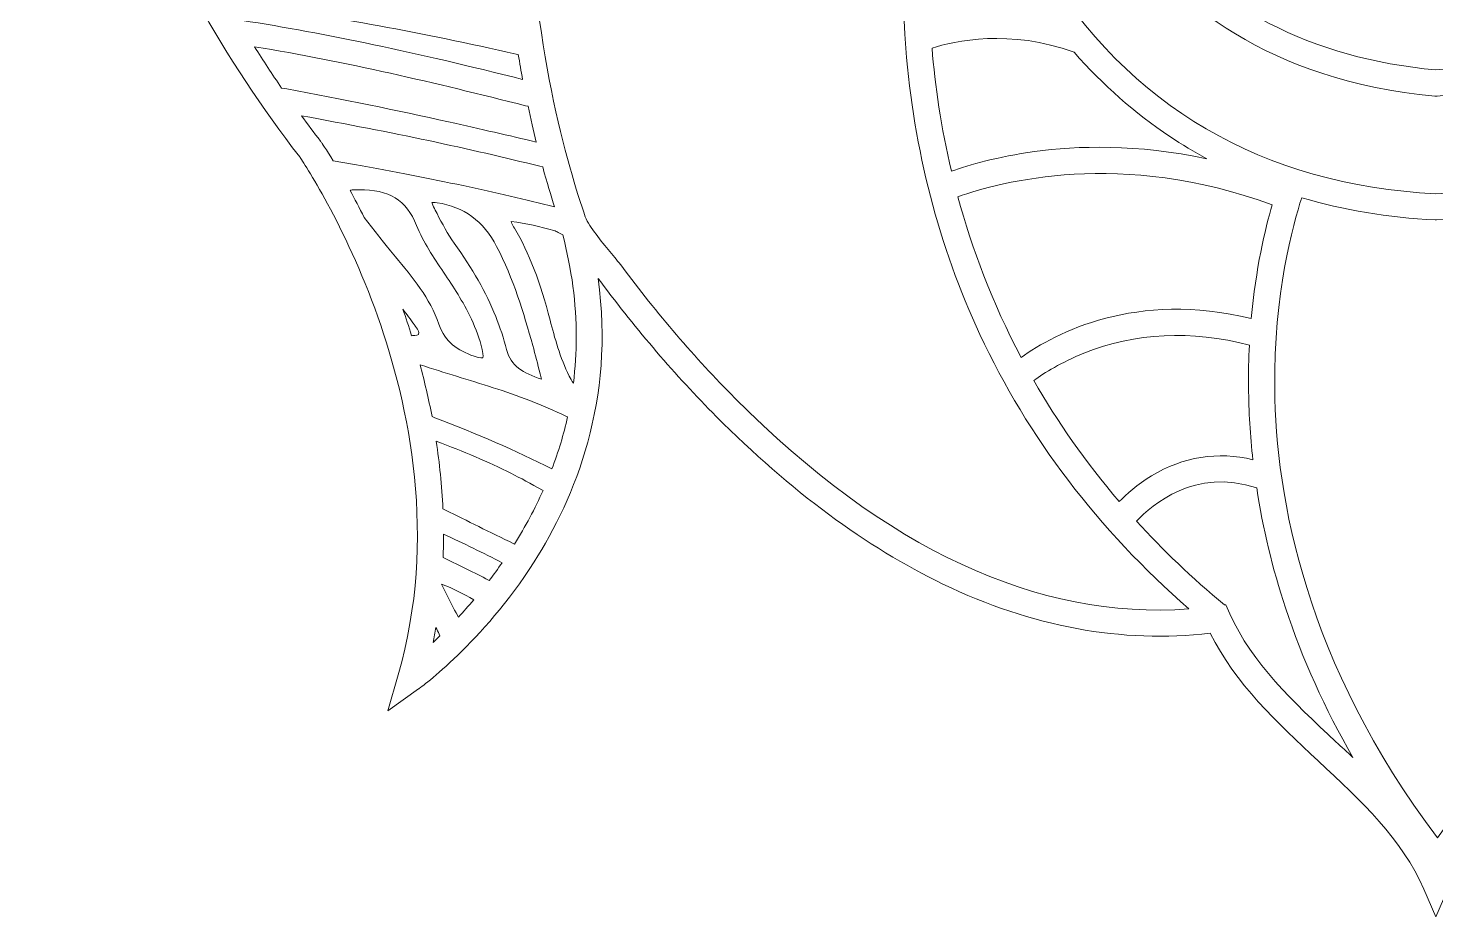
# Model space of a CAD drawing. Extents: x 126 to 2875, y -2951 to -49.
# Drawn here: x 648 to 1500, y -2951 to -2413 of the extents above; entities that cross this region are included whole.
import ezdxf

# ---------------------------------------------------------------- set-up
doc = ezdxf.new("R2010")
doc.units = 0
doc.header["$MEASUREMENT"] = 0
doc.layers.add('Layer 1', color=7, linetype='Continuous')

msp = doc.modelspace()

# ---------------------------------------------------------------- linework, layer by layer
at = {"layer": 'Layer 1', "lineweight": 0}
for points, knots in [([(2818.52, -1015.73), (2765.29, -1065.49), (2703.63, -1093.3), (2640.24, -1096.15), (2556.69, -1099.87), (2474.7, -1071.45), (2412.6, -1046.28), (2390.46, -1037.31), (2368.11, -1027.6), (2346.48, -1018.23), (2338.27, -1014.67), (2330.02, -1011.09), (2321.71, -1007.53), (2370.51, -1008.44), (2426.27, -1007.2), (2513.09, -924.65), (2568.78, -871.7), (2642.17, -798.11), (2625.81, -711.87), (2622.52, -694.49), (2611.09, -653.09), (2560.09, -612.54), (2565.36, -622.37), (2601.86, -692.87), (2569.54, -747.69), (2554.2, -773.71), (2526.78, -791.73), (2470.03, -803.98), (2455.63, -807.08), (2439.86, -809.44), (2422.81, -811.04), (2491.94, -734.79), (2533.75, -634.63), (2547.11, -513), (2561.91, -378.42), (2538.09, -252.24), (2515.5, -170.1), (2510.84, -153.21), (2505.7, -136.24), (2500.21, -119.65), (2496.11, -107.32), (2491.02, -97.85), (2485.03, -91.28), (2485.03, -91.28), (2489.08, -88.91), (2489.08, -88.91), (2488.22, -87.43), (2467.53, -52.75), (2420.58, -50.35), (2390.21, -48.79), (2356.11, -61.25), (2319.21, -87.4), (2293.72, -105.48), (2266.78, -130.21), (2238.64, -161.33), (2186.92, -191.97), (2146.46, -219.39), (2111.33, -247.55), (2059.02, -289.5), (2001.37, -329.63), (1934.36, -338.98), (1877.45, -346.93), (1826.29, -329.19), (1772.12, -310.4), (1744.15, -300.69), (1715.23, -290.66), (1685.52, -284.53), (1598.6, -266.59), (1534.9, -282.01), (1500.31, -329.06), (1465.72, -282.01), (1402.02, -266.61), (1315.1, -284.53), (1285.39, -290.66), (1256.47, -300.69), (1228.5, -310.4), (1174.33, -329.19), (1123.17, -346.93), (1066.26, -338.98), (999.25, -329.63), (941.6, -289.5), (889.29, -247.55), (854.16, -219.39), (813.72, -191.97), (761.98, -161.33), (733.84, -130.21), (706.9, -105.48), (681.41, -87.4), (644.51, -61.25), (610.42, -48.78), (580.04, -50.35), (533.09, -52.75), (512.4, -87.43), (511.54, -88.91), (511.54, -88.91), (515.6, -91.28), (515.6, -91.28), (509.6, -97.85), (504.51, -107.32), (500.43, -119.65), (494.91, -136.25), (489.76, -153.22), (485.12, -170.1), (462.53, -252.24), (438.71, -378.42), (453.51, -513), (466.87, -634.63), (508.68, -734.79), (577.81, -811.04), (560.76, -809.44), (544.99, -807.08), (530.59, -803.98), (473.84, -791.73), (446.42, -773.71), (431.08, -747.69), (398.76, -692.87), (435.26, -622.37), (440.53, -612.54), (389.53, -653.09), (378.1, -694.49), (374.81, -711.87), (358.45, -798.11), (431.84, -871.7), (487.53, -924.65), (574.36, -1007.2), (630.11, -1008.44), (678.91, -1007.53), (670.6, -1011.09), (662.35, -1014.67), (654.14, -1018.23), (632.51, -1027.6), (610.16, -1037.31), (588.02, -1046.28), (525.92, -1071.45), (443.9, -1099.88), (360.39, -1096.15), (296.99, -1093.3), (235.33, -1065.49), (182.1, -1015.73), (182.1, -1015.73), (125.87, -963.15), (125.87, -963.15), (125.87, -963.15), (170.22, -1026.07), (170.22, -1026.07), (219.77, -1096.34), (304.4, -1156.08), (385.84, -1178.26), (421.01, -1187.83), (457.96, -1193.28), (496.54, -1194.59), (485.65, -1205.66), (470.29, -1222.36), (453.05, -1244.47), (422.71, -1283.4), (380.73, -1347.02), (353.04, -1429.06), (321.9, -1521.35), (314.84, -1617.62), (332.07, -1715.18), (353.53, -1836.78), (412.97, -1960.62), (508.76, -2083.27), (508.76, -2083.27), (517.35, -2094.25), (517.35, -2094.25), (517.35, -2094.25), (522.39, -2081.24), (522.39, -2081.24), (522.59, -2080.7), (544.03, -2026.57), (607.28, -1966.45), (618.55, -1955.74), (631.63, -1944.41), (646.68, -1932.9), (644.92, -1962.85), (643.59, -2025.77), (654.99, -2105.75), (664.24, -2170.7), (680.05, -2233.27), (701.96, -2291.74), (729.36, -2364.83), (766.43, -2431.68), (812.16, -2490.44), (814.05, -2493.21), (839.63, -2531.25), (859.49, -2587.32), (878.32, -2640.42), (895.73, -2721.14), (871.87, -2804.06), (871.87, -2804.06), (865.62, -2825.84), (865.62, -2825.84), (865.62, -2825.84), (884.08, -2812.68), (884.08, -2812.68), (885.65, -2811.57), (922.92, -2784.71), (954.16, -2735.73), (978.8, -2697.08), (1003.28, -2637.97), (992.89, -2564.05), (993.48, -2564.79), (994.03, -2565.49), (994.54, -2566.17), (1016.21, -2595.31), (1039.76, -2622.73), (1064.5, -2647.63), (1109.21, -2692.65), (1155.37, -2726.78), (1201.72, -2749.11), (1255.68, -2775.1), (1310.13, -2785.14), (1363.64, -2778.93), (1378.87, -2809.5), (1404.34, -2833.21), (1429, -2856.2), (1455.2, -2880.59), (1479.94, -2903.62), (1493.04, -2933.91), (1493.04, -2933.91), (1500.31, -2950.67), (1500.31, -2950.67), (1500.31, -2950.67), (1507.58, -2933.91), (1507.58, -2933.91), (1520.68, -2903.62), (1545.42, -2880.59), (1571.62, -2856.2), (1596.29, -2833.21), (1621.76, -2809.5), (1636.98, -2778.93), (1690.49, -2785.14), (1744.94, -2775.1), (1798.9, -2749.11), (1845.25, -2726.78), (1891.43, -2692.65), (1936.12, -2647.63), (1960.86, -2622.73), (1984.41, -2595.33), (2006.08, -2566.18), (2006.59, -2565.5), (2007.14, -2564.79), (2007.73, -2564.05), (1997.35, -2637.97), (2021.82, -2697.08), (2046.46, -2735.73), (2077.7, -2784.71), (2114.98, -2811.57), (2116.54, -2812.68), (2116.54, -2812.68), (2135, -2825.84), (2135, -2825.84), (2135, -2825.84), (2128.75, -2804.06), (2128.75, -2804.06), (2104.89, -2721.14), (2122.3, -2640.42), (2141.13, -2587.32), (2161.01, -2531.22), (2186.59, -2493.18), (2188.46, -2490.44), (2234.19, -2431.68), (2271.26, -2364.83), (2298.65, -2291.74), (2320.57, -2233.27), (2336.38, -2170.7), (2345.63, -2105.75), (2357.03, -2025.77), (2355.7, -1962.85), (2353.94, -1932.9), (2368.99, -1944.41), (2382.07, -1955.74), (2393.34, -1966.45), (2456.59, -2026.57), (2478.03, -2080.7), (2478.23, -2081.24), (2478.23, -2081.24), (2483.25, -2094.29), (2483.25, -2094.29), (2483.25, -2094.29), (2491.86, -2083.27), (2491.86, -2083.27), (2587.65, -1960.62), (2647.09, -1836.78), (2668.55, -1715.18), (2685.78, -1617.62), (2678.72, -1521.35), (2647.58, -1429.06), (2619.89, -1347.02), (2577.91, -1283.4), (2547.57, -1244.47), (2530.33, -1222.36), (2514.97, -1205.66), (2504.08, -1194.59), (2542.66, -1193.28), (2579.61, -1187.83), (2614.78, -1178.26), (2696.22, -1156.08), (2780.85, -1096.34), (2830.4, -1026.07), (2830.4, -1026.07), (2874.75, -963.15), (2874.75, -963.15), (2874.75, -963.15), (2818.52, -1015.73), (2818.52, -1015.73)], [0, 0, 0, 0, 1, 1, 1, 2, 2, 2, 3, 3, 3, 4, 4, 4, 5, 5, 5, 6, 6, 6, 7, 7, 7, 8, 8, 8, 9, 9, 9, 10, 10, 10, 11, 11, 11, 12, 12, 12, 13, 13, 13, 14, 14, 14, 15, 15, 15, 16, 16, 16, 17, 17, 17, 18, 18, 18, 19, 19, 19, 20, 20, 20, 21, 21, 21, 22, 22, 22, 23, 23, 23, 24, 24, 24, 25, 25, 25, 26, 26, 26, 27, 27, 27, 28, 28, 28, 29, 29, 29, 30, 30, 30, 31, 31, 31, 32, 32, 32, 33, 33, 33, 34, 34, 34, 35, 35, 35, 36, 36, 36, 37, 37, 37, 38, 38, 38, 39, 39, 39, 40, 40, 40, 41, 41, 41, 42, 42, 42, 43, 43, 43, 44, 44, 44, 45, 45, 45, 46, 46, 46, 47, 47, 47, 48, 48, 48, 49, 49, 49, 50, 50, 50, 51, 51, 51, 52, 52, 52, 53, 53, 53, 54, 54, 54, 55, 55, 55, 56, 56, 56, 57, 57, 57, 58, 58, 58, 59, 59, 59, 60, 60, 60, 61, 61, 61, 62, 62, 62, 63, 63, 63, 64, 64, 64, 65, 65, 65, 66, 66, 66, 67, 67, 67, 68, 68, 68, 69, 69, 69, 70, 70, 70, 71, 71, 71, 72, 72, 72, 73, 73, 73, 74, 74, 74, 75, 75, 75, 76, 76, 76, 77, 77, 77, 78, 78, 78, 79, 79, 79, 80, 80, 80, 81, 81, 81, 82, 82, 82, 83, 83, 83, 84, 84, 84, 85, 85, 85, 86, 86, 86, 87, 87, 87, 88, 88, 88, 89, 89, 89, 90, 90, 90, 91, 91, 91, 92, 92, 92, 93, 93, 93, 94, 94, 94, 95, 95, 95, 96, 96, 96, 97, 97, 97, 98, 98, 98, 99, 99, 99, 100, 100, 100, 101, 101, 101, 102, 102, 102, 102]), ([(1075.74, -2636.48), (1051.51, -2612.1), (1028.46, -2585.26), (1007.23, -2556.72), (1005.16, -2553.95), (1002.69, -2550.99), (1000.08, -2547.85), (994.65, -2541.33), (988.03, -2533.42), (985.1, -2526.72), (966.27, -2471.55), (884.95, -2197.31), (1085.02, -2091.15), (1088.9, -2103.31), (1093.46, -2115.18), (1098.63, -2126.72), (1103.81, -2138.26), (1109.6, -2149.44), (1116, -2160.15), (1137.05, -2195.45), (1163.99, -2224.5), (1194.85, -2245.36), (1189.42, -2264.57), (1172.26, -2334.04), (1179.3, -2424.57), (1184.1, -2486.1), (1199.2, -2544.45), (1224.19, -2598.02), (1253.24, -2660.26), (1295.76, -2716.09), (1350.72, -2764.23), (1259.05, -2770.89), (1166.62, -2727.99), (1075.74, -2636.48)], [0, 0, 0, 0, 1, 1, 1, 2, 2, 2, 3, 3, 3, 4, 4, 4, 5, 5, 5, 6, 6, 6, 7, 7, 7, 8, 8, 8, 9, 9, 9, 10, 10, 10, 11, 11, 11, 11]), ([(1287.27, -2276.31), (1288.38, -2276.33), (1289.51, -2276.34), (1290.63, -2276.34), (1316.56, -2276.34), (1344.12, -2270.6), (1373.17, -2259.1), (1425.4, -2238.43), (1470.33, -2204.03), (1500.31, -2177.12), (1530.29, -2204.03), (1575.22, -2238.43), (1627.45, -2259.1), (1657.75, -2271.09), (1686.45, -2276.83), (1713.36, -2276.31), (1711.1, -2283.35), (1707.33, -2293.68), (1701.44, -2305.75), (1695.55, -2317.83), (1687.54, -2331.64), (1676.84, -2345.69), (1635.61, -2399.85), (1576.21, -2430.81), (1500.31, -2437.76), (1424.68, -2430.84), (1365.43, -2400.05), (1324.21, -2346.25), (1302.58, -2318.05), (1291.83, -2290.53), (1287.27, -2276.31)], [0, 0, 0, 0, 1, 1, 1, 2, 2, 2, 3, 3, 3, 4, 4, 4, 5, 5, 5, 6, 6, 6, 7, 7, 7, 8, 8, 8, 9, 9, 9, 10, 10, 10, 10]), ([(1261.06, -2372.95), (1232.74, -2326.71), (1219.92, -2280.76), (1214.78, -2257.39), (1215.58, -2257.84), (1216.39, -2258.26), (1217.21, -2258.69), (1233.93, -2267.37), (1251.67, -2272.84), (1270.35, -2275.12), (1273.9, -2287.85), (1284.88, -2320.76), (1311.18, -2355.29), (1341.55, -2395.16), (1398.89, -2444.6), (1499.6, -2453.59), (1499.6, -2453.59), (1500.31, -2453.65), (1500.31, -2453.65), (1500.31, -2453.65), (1501.02, -2453.59), (1501.02, -2453.59), (1601.73, -2444.6), (1659.07, -2395.16), (1689.44, -2355.29), (1715.74, -2320.76), (1726.72, -2287.85), (1730.27, -2275.12), (1739.61, -2273.98), (1748.71, -2272.05), (1757.57, -2269.3), (1766.44, -2266.58), (1775.07, -2263.03), (1783.42, -2258.69), (1784.25, -2258.26), (1785.05, -2257.84), (1785.86, -2257.39), (1783.31, -2269.01), (1778.85, -2286.25), (1771.5, -2306.34), (1764.16, -2326.43), (1753.93, -2349.38), (1739.86, -2372.46), (1686.44, -2460.03), (1605.85, -2507.25), (1500.31, -2512.82), (1394.98, -2507.27), (1314.49, -2460.2), (1261.06, -2372.95)], [0, 0, 0, 0, 1, 1, 1, 2, 2, 2, 3, 3, 3, 4, 4, 4, 5, 5, 5, 6, 6, 6, 7, 7, 7, 8, 8, 8, 9, 9, 9, 10, 10, 10, 11, 11, 11, 12, 12, 12, 13, 13, 13, 14, 14, 14, 15, 15, 15, 16, 16, 16, 16]), ([(774.77, -2407.4), (772.75, -2403.98), (770.77, -2400.56), (768.82, -2397.14), (774.33, -2397.79), (779.08, -2398.37), (783.59, -2398.97), (833.25, -2405.51), (885.5, -2415.07), (943.33, -2428.23), (943.33, -2428.23), (944.58, -2428.51), (944.58, -2428.51), (945.42, -2433.63), (946.29, -2438.64), (947.21, -2443.52), (882.38, -2427.2), (828.37, -2415.85), (777.39, -2407.81), (777.39, -2407.81), (774.77, -2407.4), (774.77, -2407.4)], [0, 0, 0, 0, 1, 1, 1, 2, 2, 2, 3, 3, 3, 4, 4, 4, 5, 5, 5, 6, 6, 6, 7, 7, 7, 7]), ([(1281.26, -2427.12), (1298.62, -2446.91), (1317.98, -2463.99), (1339.23, -2478.15), (1346.46, -2482.98), (1353.92, -2487.41), (1361.58, -2491.56), (1319.22, -2482.51), (1282.95, -2483.73), (1257.29, -2487.24), (1234.89, -2490.3), (1217.66, -2495.35), (1206.89, -2499.14), (1200.59, -2472.47), (1197, -2447.3), (1195.18, -2424.54), (1208.66, -2420.3), (1242.41, -2412.78), (1281.26, -2427.12)], [0, 0, 0, 0, 1, 1, 1, 2, 2, 2, 3, 3, 3, 4, 4, 4, 5, 5, 5, 6, 6, 6, 6]), ([(804.38, -2449.33), (804.38, -2449.33), (801.23, -2448.76), (801.23, -2448.76), (795.51, -2440.48), (790.03, -2432.14), (784.78, -2423.8), (840.26, -2432.71), (894.11, -2445.74), (948.98, -2459.44), (948.98, -2459.44), (950.47, -2459.81), (950.47, -2459.81), (952.1, -2467.45), (953.78, -2474.7), (955.47, -2481.49), (938.83, -2477.51), (922.16, -2473.71), (902.39, -2469.27), (870.84, -2462.2), (837.87, -2455.49), (804.38, -2449.33)], [0, 0, 0, 0, 1, 1, 1, 2, 2, 2, 3, 3, 3, 4, 4, 4, 5, 5, 5, 6, 6, 6, 7, 7, 7, 7]), ([(825.05, -2481.24), (825.05, -2481.24), (824.8, -2480.91), (824.8, -2480.91), (820.82, -2475.81), (816.98, -2470.7), (813.19, -2465.55), (868.93, -2475.69), (914.93, -2485.42), (957.67, -2496.14), (957.67, -2496.14), (959.38, -2496.56), (959.38, -2496.56), (961.93, -2505.92), (964.37, -2514.06), (966.49, -2520.77), (931.57, -2511.76), (894.11, -2503.85), (845.41, -2495.14), (845.41, -2495.14), (832.49, -2492.86), (832.49, -2492.86), (828.18, -2485.78), (825.4, -2481.75), (825.05, -2481.24)], [0, 0, 0, 0, 1, 1, 1, 2, 2, 2, 3, 3, 3, 4, 4, 4, 5, 5, 5, 6, 6, 6, 7, 7, 7, 8, 8, 8, 8]), ([(1388.52, -2588.42), (1318.65, -2571.2), (1269.8, -2597.18), (1249.09, -2611.88), (1231.55, -2578.67), (1219.27, -2545.78), (1210.82, -2514.61), (1236.3, -2505.49), (1309.78, -2485.77), (1401.14, -2519.52), (1396.82, -2534.35), (1391.26, -2558), (1388.52, -2588.42)], [0, 0, 0, 0, 1, 1, 1, 2, 2, 2, 3, 3, 3, 4, 4, 4, 4]), ([(866.3, -2546.27), (863.83, -2543.26), (861.84, -2540.78), (860.03, -2538.47), (860.03, -2538.47), (851.28, -2527.26), (851.28, -2527.26), (848.32, -2521.26), (845.45, -2515.78), (842.79, -2510.84), (842.79, -2510.84), (842.95, -2510.75), (842.95, -2510.75), (843.1, -2510.67), (843.98, -2510.27), (847.84, -2510.46), (847.84, -2510.46), (847.95, -2510.48), (847.95, -2510.48), (847.95, -2510.48), (848.05, -2510.46), (848.05, -2510.46), (866.3, -2510.13), (876.73, -2516.56), (882.94, -2531.94), (887.02, -2542.11), (893.29, -2551.38), (899.34, -2560.34), (902.3, -2564.71), (905.34, -2569.22), (908.06, -2573.73), (913.3, -2582.42), (919.71, -2594.08), (922.7, -2607.12), (923.6, -2611.08), (923.03, -2612.06), (923.05, -2612.06), (922.99, -2612.09), (921.89, -2612.58), (917.78, -2611.12), (907.73, -2607.56), (900.26, -2602.92), (896.46, -2591.8), (891.11, -2576.11), (880.45, -2563.3), (870.16, -2550.91), (868.87, -2549.37), (867.58, -2547.82), (866.3, -2546.27)], [0, 0, 0, 0, 1, 1, 1, 2, 2, 2, 3, 3, 3, 4, 4, 4, 5, 5, 5, 6, 6, 6, 7, 7, 7, 8, 8, 8, 9, 9, 9, 10, 10, 10, 11, 11, 11, 12, 12, 12, 13, 13, 13, 14, 14, 14, 15, 15, 15, 16, 16, 16, 16]), ([(1501.26, -2902.74), (1421.34, -2797), (1403.43, -2696.78), (1402.69, -2630.64), (1402.06, -2573.4), (1413.77, -2531.31), (1419.1, -2515.2), (1444.4, -2522.65), (1471.37, -2527.18), (1499.9, -2528.65), (1499.9, -2528.65), (1500.31, -2528.67), (1500.31, -2528.67), (1500.31, -2528.67), (1500.72, -2528.65), (1500.72, -2528.65), (1529.91, -2527.15), (1557.46, -2522.45), (1583.26, -2514.67), (1588.5, -2530.3), (1600.39, -2572.23), (1599.85, -2629.85), (1599.23, -2696.18), (1581.44, -2796.69), (1501.26, -2902.74)], [0, 0, 0, 0, 1, 1, 1, 2, 2, 2, 3, 3, 3, 4, 4, 4, 5, 5, 5, 6, 6, 6, 7, 7, 7, 8, 8, 8, 8]), ([(931.46, -2544.67), (941.63, -2564.17), (947.84, -2585.02), (953.32, -2604.7), (954.85, -2610.19), (956.29, -2615.81), (957.83, -2621.76), (958.11, -2622.88), (958.4, -2624.01), (958.7, -2625.16), (947.25, -2621.18), (940.05, -2617.11), (937.49, -2607.18), (935.75, -2600.42), (933.56, -2593.76), (930.89, -2587.13), (925.01, -2572.53), (916.78, -2558.06), (905.72, -2542.72), (901.74, -2537.22), (898.5, -2530.88), (895.36, -2524.76), (894.65, -2523.38), (893.94, -2521.99), (893.23, -2520.63), (892.55, -2519.33), (892.36, -2518.55), (892.29, -2518.17), (892.72, -2518.08), (893.64, -2517.98), (895.41, -2518.24), (911.62, -2520.63), (923.41, -2529.27), (931.46, -2544.67)], [0, 0, 0, 0, 1, 1, 1, 2, 2, 2, 3, 3, 3, 4, 4, 4, 5, 5, 5, 6, 6, 6, 7, 7, 7, 8, 8, 8, 9, 9, 9, 10, 10, 10, 11, 11, 11, 11]), ([(977.93, -2627.44), (977, -2626.07), (976.17, -2624.67), (975.43, -2623.19), (969.87, -2612.06), (966.53, -2599.87), (963.83, -2589.31), (958.02, -2566.52), (951.15, -2548.79), (942.22, -2533.53), (942.22, -2533.53), (941.76, -2532.78), (941.76, -2532.78), (941.08, -2531.63), (940.49, -2530.68), (940.24, -2529.55), (949.34, -2530.85), (957.88, -2532.67), (966.19, -2535.11), (967.14, -2535.39), (968.01, -2535.74), (968.77, -2536.15), (968.77, -2536.15), (971.47, -2537.64), (971.47, -2537.64), (976.97, -2558.57), (979.7, -2579.24), (979.7, -2599.58), (979.7, -2608.94), (979.09, -2618.22), (977.93, -2627.44)], [0, 0, 0, 0, 1, 1, 1, 2, 2, 2, 3, 3, 3, 4, 4, 4, 5, 5, 5, 6, 6, 6, 7, 7, 7, 8, 8, 8, 9, 9, 9, 10, 10, 10, 10]), ([(884.22, -2597.84), (884.09, -2598.18), (884.05, -2598.3), (881.86, -2598.52), (881.42, -2598.56), (880.96, -2598.6), (880.5, -2598.67), (880.5, -2598.67), (879.96, -2598.74), (879.96, -2598.74), (878.22, -2593.14), (876.43, -2587.76), (874.61, -2582.61), (876.97, -2585.81), (879.31, -2588.99), (881.67, -2592.19), (881.88, -2592.48), (882.12, -2592.78), (882.35, -2593.08), (884.25, -2595.56), (884.76, -2596.54), (884.22, -2597.84)], [0, 0, 0, 0, 1, 1, 1, 2, 2, 2, 3, 3, 3, 4, 4, 4, 5, 5, 5, 6, 6, 6, 7, 7, 7, 7]), ([(1386.86, -2630.01), (1386.99, -2644.63), (1387.9, -2659.26), (1389.53, -2673.86), (1368.32, -2668.68), (1347.22, -2671.99), (1328.08, -2683.62), (1319.46, -2688.86), (1312.89, -2694.78), (1308.58, -2699.23), (1287.96, -2675.11), (1270.89, -2650.48), (1256.82, -2625.92), (1263.23, -2621.27), (1273.49, -2614.8), (1287.12, -2609.35), (1318.36, -2596.86), (1352.08, -2595.26), (1387.4, -2604.49), (1386.99, -2612.61), (1386.76, -2621.11), (1386.86, -2630.01)], [0, 0, 0, 0, 1, 1, 1, 2, 2, 2, 3, 3, 3, 4, 4, 4, 5, 5, 5, 6, 6, 6, 7, 7, 7, 7]), ([(964.95, -2679.41), (942.84, -2668.25), (919.66, -2658.12), (894.1, -2648.45), (894.1, -2648.45), (892.31, -2647.77), (892.31, -2647.77), (890.22, -2636.83), (887.77, -2626.35), (885.11, -2616.43), (899.86, -2621), (914.61, -2625.61), (929.35, -2630.23), (944.1, -2634.87), (959.03, -2640.71), (973.71, -2647.6), (973.71, -2647.6), (974.4, -2647.91), (974.4, -2647.91), (972.04, -2658.52), (968.89, -2669.03), (964.95, -2679.41)], [0, 0, 0, 0, 1, 1, 1, 2, 2, 2, 3, 3, 3, 4, 4, 4, 5, 5, 5, 6, 6, 6, 7, 7, 7, 7]), ([(942.2, -2724.95), (942.2, -2724.95), (941.92, -2724.81), (941.92, -2724.81), (927.18, -2717.59), (913.63, -2710.9), (900.48, -2704.33), (900.48, -2704.33), (898.93, -2703.54), (898.93, -2703.54), (898.29, -2689.46), (896.87, -2675.8), (894.86, -2662.7), (911.51, -2668.84), (926.34, -2675.19), (940.15, -2682.07), (945.94, -2684.97), (952.03, -2688.21), (959.32, -2692.28), (959.32, -2692.28), (959.57, -2692.42), (959.57, -2692.42), (954.68, -2703.41), (948.88, -2714.25), (942.2, -2724.95)], [0, 0, 0, 0, 1, 1, 1, 2, 2, 2, 3, 3, 3, 4, 4, 4, 5, 5, 5, 6, 6, 6, 7, 7, 7, 8, 8, 8, 8]), ([(1439.79, -2844.61), (1413.71, -2820.33), (1389.08, -2797.38), (1375.57, -2767.12), (1375.57, -2767.12), (1373.15, -2761.7), (1373.15, -2761.7), (1373.15, -2761.7), (1372.28, -2761.82), (1372.28, -2761.82), (1352.48, -2745.38), (1334.83, -2728.39), (1319.08, -2711.1), (1328.32, -2701.13), (1354.49, -2678.43), (1391.81, -2690.97), (1395.53, -2715.39), (1401.34, -2739.64), (1409.24, -2763.56), (1419.44, -2794.45), (1433.11, -2824.76), (1450.11, -2854.27), (1446.68, -2851.02), (1443.23, -2847.81), (1439.79, -2844.61)], [0, 0, 0, 0, 1, 1, 1, 2, 2, 2, 3, 3, 3, 4, 4, 4, 5, 5, 5, 6, 6, 6, 7, 7, 7, 8, 8, 8, 8]), ([(926.96, -2746.99), (926.96, -2746.99), (926.47, -2746.74), (926.47, -2746.74), (917.87, -2742.26), (909.06, -2737.84), (900.24, -2733.6), (900.24, -2733.6), (899.02, -2733.03), (899.02, -2733.03), (899.21, -2728.28), (899.29, -2723.58), (899.29, -2718.91), (911.3, -2724.5), (923.26, -2730.31), (934.84, -2736.19), (932.23, -2739.95), (929.6, -2743.54), (926.96, -2746.99)], [0, 0, 0, 0, 1, 1, 1, 2, 2, 2, 3, 3, 3, 4, 4, 4, 5, 5, 5, 6, 6, 6, 6]), ([(908.27, -2769.18), (908.27, -2769.18), (906.86, -2766.51), (906.86, -2766.51), (904.64, -2762.31), (902.35, -2757.96), (900.3, -2753.7), (900.3, -2753.7), (898.13, -2749.19), (898.13, -2749.19), (905, -2751.93), (911.53, -2755.11), (917.56, -2758.69), (914.39, -2762.42), (911.27, -2765.92), (908.27, -2769.18)], [0, 0, 0, 0, 1, 1, 1, 2, 2, 2, 3, 3, 3, 4, 4, 4, 5, 5, 5, 5]), ([(892.93, -2784.55), (893.54, -2781.5), (894.1, -2778.44), (894.62, -2775.4), (895.32, -2776.78), (896, -2778.17), (896.68, -2779.58), (896.68, -2779.58), (897.14, -2780.53), (897.14, -2780.53), (895.7, -2781.94), (894.27, -2783.3), (892.93, -2784.55)], [0, 0, 0, 0, 1, 1, 1, 2, 2, 2, 3, 3, 3, 4, 4, 4, 4])]:
    msp.add_open_spline(points, degree=3, knots=knots, dxfattribs=at)

doc.saveas('drawing.dxf')
